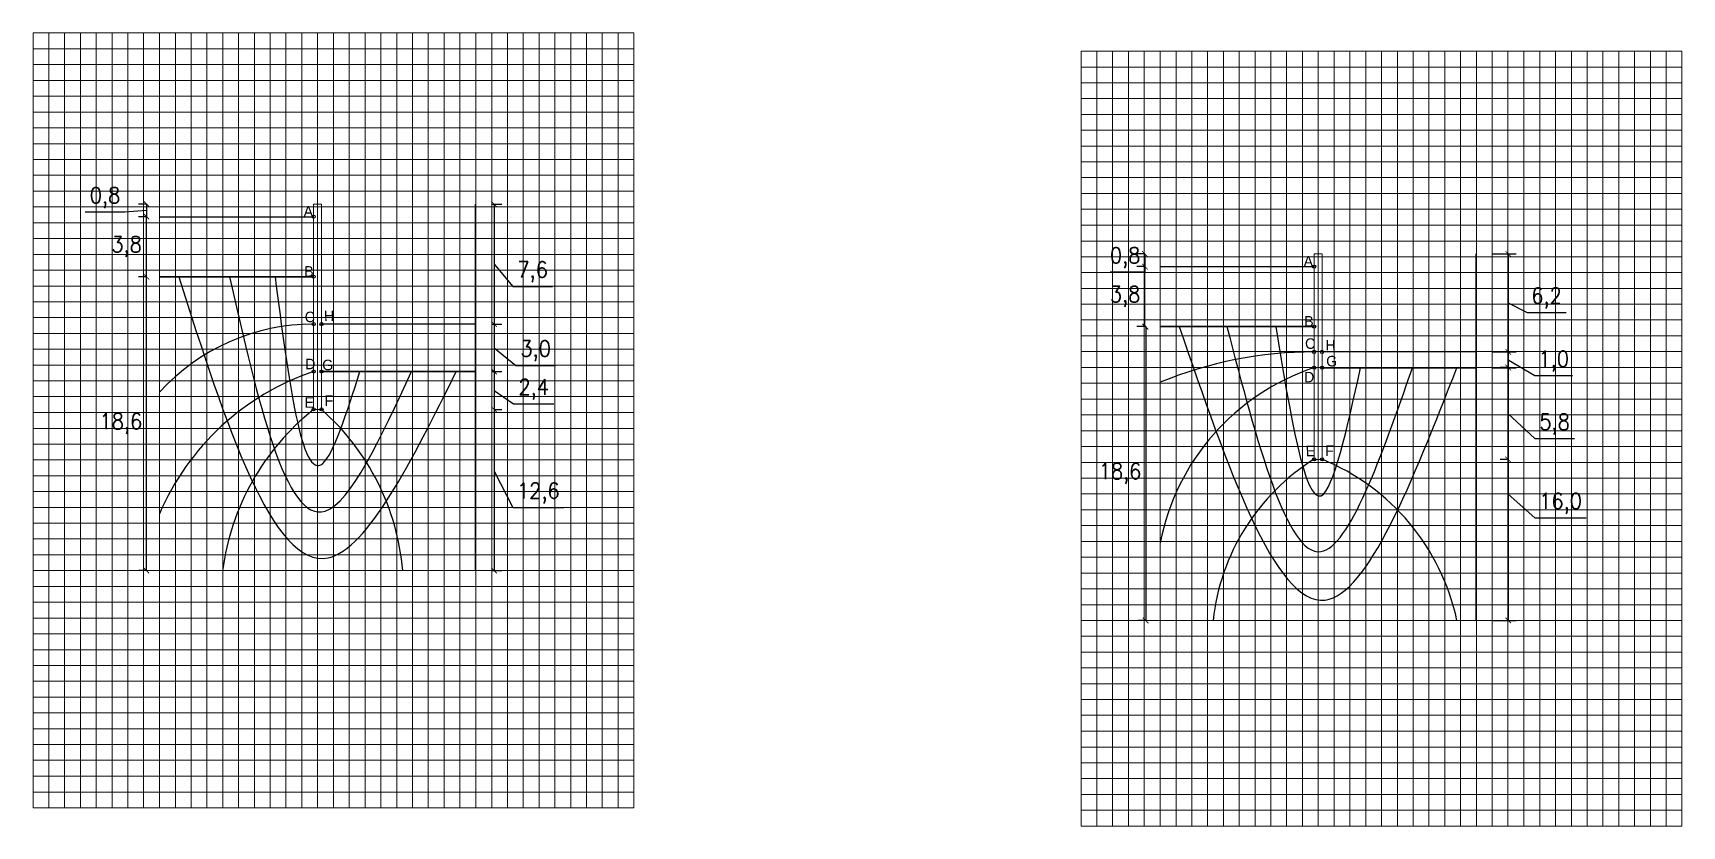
# Model space of a CAD drawing. Header units: metres. Extents: x 762 to 1043, y 1762 to 1814.
# Drawn here: x 938.7 to 1043, y 1764 to 1814.2 of the extents above; entities that cross this region are included whole.
import ezdxf

# ---------------------------------------------------------------- set-up
doc = ezdxf.new("R2010")
doc.units = ezdxf.units.M
for name, color, linetype, lineweight in [('1', 8, 'Continuous', 13), ('L-2 Trabajo Civil', 7, 'Continuous', 13), ('Trabajo', 7, 'Continuous', 30)]:
    doc.layers.add(name, color=color, linetype=linetype, lineweight=lineweight)
for name, color, linetype in [('agua', 160, 'Continuous'), ('equi', 204, 'Continuous'), ('np', 249, 'Continuous'), ('punto', 10, 'Continuous'), ('suelo', 84, 'Continuous')]:
    doc.layers.add(name, color=color, linetype=linetype)
doc.layers.add('PDF_Geometry', color=7, linetype='Continuous', true_color=0xe3e3e3)
doc.styles.add('CONASET', font='')
doc.styles.add('Eje Central Cotas', font='romans.shx', dxfattribs={"width": 0.9})
doc.styles.get('CONASET').set_extended_font_data('RutaCL')
doc.dimstyles.new('Escala 500 Eje Central', dxfattribs={"dimtxt": 1, "dimasz": 0.35, "dimexe": 0.5, "dimexo": 1, "dimgap": 0.3125, "dimtad": 3, "dimtih": 1, "dimtoh": 1, "dimdec": 1, "dimzin": 1, "dimtxsty": 'Eje Central Cotas', "dimblk": 'ARCHTICK', "dimcen": 0.75, "dimclrd": 5, "dimclre": 8, "dimclrt": 256, "dimadec": 1, "dimazin": 0, "dimtfac": 1, "dimtdec": 1, "dimtmove": 0, "dimatfit": 3, "dimldrblk": 'ARCHTICK', "dimfxl": 1.5, "dimfxlon": 1, "dimarcsym": 0})

# ---------------------------------------------------------------- blocks, each defined once
blk = doc.blocks.new('_ArchTick')
at = {"layer": '1', "color": 0, "const_width": 0.15}
blk.add_lwpolyline([(-0.5, -0.5), (0.5, 0.5)], dxfattribs=at)
blk = doc.blocks.new('*D60')
at = {"layer": 'Defpoints', "color": 0, "transparency": 16777216}
for p in [(945.85, 1802.57), (946.68, 1803.37), (946.68, 1802.57)]:
    blk.add_point(p, dxfattribs=at)
at = {"layer": 'Trabajo', "color": 5, "lineweight": -2, "transparency": 16777216}
for p, q in [((944.49, 1802.86), (941.98, 1802.86)), ((945.85, 1802.97), (944.49, 1802.86)), ((945.85, 1803.37), (945.85, 1802.57))]:
    blk.add_line(p, q, dxfattribs=at)
at = {"layer": 'Trabajo', "color": 8, "lineweight": -2, "transparency": 16777216}
for p, q in [((945.85, 1803.37), (945.35, 1803.37)), ((945.85, 1802.57), (945.35, 1802.57))]:
    blk.add_line(p, q, dxfattribs=at)
at = {"layer": 'Trabajo', "color": 5, "lineweight": -2, "transparency": 16777216, "xscale": 0.35, "yscale": 0.35, "zscale": 0.35}
for p, rotation in [((945.85, 1803.37), 90), ((945.85, 1802.57), 270)]:
    blk.add_blockref('_ArchTick', p, dxfattribs=dict(at, rotation=rotation))
at = {"layer": 'Trabajo', "transparency": 16777216, "insert": (943.23, 1803.77), "char_height": 1, "attachment_point": 5, "style": 'Eje Central Cotas'}
blk.add_mtext('0,8', dxfattribs=at)
blk = doc.blocks.new('*D61')
at = {"layer": 'Defpoints', "color": 0, "transparency": 16777216}
for p in [(945.85, 1802.57), (946.68, 1802.57), (946.68, 1798.77)]:
    blk.add_point(p, dxfattribs=at)
at = {"layer": 'Trabajo', "color": 8, "lineweight": -2, "transparency": 16777216}
for p, q in [((945.85, 1802.57), (945.35, 1802.57)), ((945.85, 1798.77), (945.35, 1798.77))]:
    blk.add_line(p, q, dxfattribs=at)
at = {"layer": 'Trabajo', "color": 5, "lineweight": -2, "transparency": 16777216}
blk.add_line((945.85, 1798.77), (945.85, 1802.57), dxfattribs=at)
at = {"layer": 'Trabajo', "color": 5, "lineweight": -2, "transparency": 16777216, "xscale": 0.35, "yscale": 0.35, "zscale": 0.35}
for p, rotation in [((945.85, 1802.57), 90), ((945.85, 1798.77), 270)]:
    blk.add_blockref('_ArchTick', p, dxfattribs=dict(at, rotation=rotation))
at = {"layer": 'Trabajo', "transparency": 16777216, "insert": (944.59, 1800.67), "char_height": 1, "attachment_point": 5, "style": 'Eje Central Cotas'}
blk.add_mtext('3,8', dxfattribs=at)
blk = doc.blocks.new('*D62')
at = {"layer": 'Defpoints', "color": 0, "transparency": 16777216}
for p in [(945.85, 1798.77), (946.68, 1798.77), (946.68, 1780.17)]:
    blk.add_point(p, dxfattribs=at)
at = {"layer": 'Trabajo', "color": 8, "lineweight": -2, "transparency": 16777216}
for p, q in [((945.85, 1798.77), (945.35, 1798.77)), ((945.85, 1780.17), (945.35, 1780.17))]:
    blk.add_line(p, q, dxfattribs=at)
at = {"layer": 'Trabajo', "color": 5, "lineweight": -2, "transparency": 16777216}
blk.add_line((945.85, 1780.17), (945.85, 1798.77), dxfattribs=at)
at = {"layer": 'Trabajo', "color": 5, "lineweight": -2, "transparency": 16777216, "xscale": 0.35, "yscale": 0.35, "zscale": 0.35}
for p, rotation in [((945.85, 1798.77), 90), ((945.85, 1780.17), 270)]:
    blk.add_blockref('_ArchTick', p, dxfattribs=dict(at, rotation=rotation))
at = {"layer": 'Trabajo', "transparency": 16777216, "insert": (944.23, 1789.47), "char_height": 1, "attachment_point": 5, "style": 'Eje Central Cotas'}
blk.add_mtext('18,6', dxfattribs=at)
blk = doc.blocks.new('*D63')
at = {"layer": 'Defpoints', "color": 0, "transparency": 16777216}
for p in [(966.68, 1803.37), (966.68, 1795.77), (967.85, 1795.77)]:
    blk.add_point(p, dxfattribs=at)
at = {"layer": 'Trabajo', "color": 8, "lineweight": -2, "transparency": 16777216}
for p, q in [((967.68, 1803.37), (968.35, 1803.37)), ((967.68, 1795.77), (968.35, 1795.77))]:
    blk.add_line(p, q, dxfattribs=at)
at = {"layer": 'Trabajo', "color": 5, "lineweight": -2, "transparency": 16777216}
for p, q in [((967.85, 1803.37), (967.85, 1795.77)), ((967.85, 1799.57), (969.03, 1798.16)), ((969.03, 1798.16), (971.54, 1798.16))]:
    blk.add_line(p, q, dxfattribs=at)
at = {"layer": 'Trabajo', "color": 5, "lineweight": -2, "transparency": 16777216, "xscale": 0.35, "yscale": 0.35, "zscale": 0.35}
for p, rotation in [((967.85, 1803.37), 90), ((967.85, 1795.77), 270)]:
    blk.add_blockref('_ArchTick', p, dxfattribs=dict(at, rotation=rotation))
at = {"layer": 'Trabajo', "transparency": 16777216, "insert": (970.29, 1799.07), "char_height": 1, "attachment_point": 5, "style": 'Eje Central Cotas'}
blk.add_mtext('7,6', dxfattribs=at)
blk = doc.blocks.new('*D64')
at = {"layer": 'Defpoints', "color": 0, "transparency": 16777216}
for p in [(966.68, 1795.77), (966.68, 1792.77), (967.85, 1792.77)]:
    blk.add_point(p, dxfattribs=at)
at = {"layer": 'Trabajo', "color": 8, "lineweight": -2, "transparency": 16777216}
for p, q in [((967.68, 1795.77), (968.35, 1795.77)), ((967.68, 1792.77), (968.35, 1792.77))]:
    blk.add_line(p, q, dxfattribs=at)
at = {"layer": 'Trabajo', "color": 5, "lineweight": -2, "transparency": 16777216}
for p, q in [((967.85, 1795.77), (967.85, 1792.77)), ((967.85, 1794.27), (969.22, 1793.16)), ((969.22, 1793.16), (971.73, 1793.16))]:
    blk.add_line(p, q, dxfattribs=at)
at = {"layer": 'Trabajo', "color": 5, "lineweight": -2, "transparency": 16777216, "xscale": 0.35, "yscale": 0.35, "zscale": 0.35}
for p, rotation in [((967.85, 1795.77), 90), ((967.85, 1792.77), 270)]:
    blk.add_blockref('_ArchTick', p, dxfattribs=dict(at, rotation=rotation))
at = {"layer": 'Trabajo', "transparency": 16777216, "insert": (970.48, 1794.07), "char_height": 1, "attachment_point": 5, "style": 'Eje Central Cotas'}
blk.add_mtext('3,0', dxfattribs=at)
blk = doc.blocks.new('*D65')
at = {"layer": 'Defpoints', "color": 0, "transparency": 16777216}
for p in [(966.68, 1792.77), (966.68, 1780.17), (967.85, 1780.17)]:
    blk.add_point(p, dxfattribs=at)
at = {"layer": 'Trabajo', "color": 8, "lineweight": -2, "transparency": 16777216}
for p, q in [((967.68, 1792.77), (968.35, 1792.77)), ((967.68, 1780.17), (968.35, 1780.17))]:
    blk.add_line(p, q, dxfattribs=at)
at = {"layer": 'Trabajo', "color": 5, "lineweight": -2, "transparency": 16777216}
for p, q in [((967.85, 1792.77), (967.85, 1780.17)), ((967.85, 1786.47), (969.03, 1784.16)), ((969.03, 1784.16), (972.27, 1784.16))]:
    blk.add_line(p, q, dxfattribs=at)
at = {"layer": 'Trabajo', "color": 5, "lineweight": -2, "transparency": 16777216, "xscale": 0.35, "yscale": 0.35, "zscale": 0.35}
for p, rotation in [((967.85, 1792.77), 90), ((967.85, 1780.17), 270)]:
    blk.add_blockref('_ArchTick', p, dxfattribs=dict(at, rotation=rotation))
at = {"layer": 'Trabajo', "transparency": 16777216, "insert": (970.65, 1785.07), "char_height": 1, "attachment_point": 5, "style": 'Eje Central Cotas'}
blk.add_mtext('12,6', dxfattribs=at)
blk = doc.blocks.new('*D66')
at = {"layer": 'Defpoints', "color": 0, "transparency": 16777216}
for p in [(1009.04, 1799.41), (1010, 1800.21), (1010, 1799.41)]:
    blk.add_point(p, dxfattribs=at)
at = {"layer": 'Trabajo', "color": 8, "lineweight": -2, "transparency": 16777216}
for p, q in [((1009.04, 1800.21), (1008.54, 1800.21)), ((1009.04, 1799.41), (1008.54, 1799.41))]:
    blk.add_line(p, q, dxfattribs=at)
at = {"layer": 'Trabajo', "color": 5, "lineweight": -2, "transparency": 16777216}
for p, q in [((1009.04, 1800.21), (1009.04, 1799.41)), ((1009.04, 1799.41), (1009.04, 1799.06)), ((1009.04, 1799.06), (1006.84, 1799.06))]:
    blk.add_line(p, q, dxfattribs=at)
at = {"layer": 'Trabajo', "color": 5, "lineweight": -2, "transparency": 16777216, "xscale": 0.35, "yscale": 0.35, "zscale": 0.35}
for p, rotation in [((1009.04, 1800.21), 90), ((1009.04, 1799.41), 270)]:
    blk.add_blockref('_ArchTick', p, dxfattribs=dict(at, rotation=rotation))
at = {"layer": 'Trabajo', "transparency": 16777216, "insert": (1007.79, 1799.97), "char_height": 1, "attachment_point": 5, "style": 'Eje Central Cotas'}
blk.add_mtext('0,8', dxfattribs=at)
blk = doc.blocks.new('*D67')
at = {"layer": 'Defpoints', "color": 0, "transparency": 16777216}
for p in [(1009.04, 1799.41), (1010, 1799.41), (1010, 1795.61)]:
    blk.add_point(p, dxfattribs=at)
at = {"layer": 'Trabajo', "color": 8, "lineweight": -2, "transparency": 16777216}
for p, q in [((1009.04, 1799.41), (1008.54, 1799.41)), ((1009.04, 1795.61), (1008.54, 1795.61))]:
    blk.add_line(p, q, dxfattribs=at)
at = {"layer": 'Trabajo', "color": 5, "lineweight": -2, "transparency": 16777216}
blk.add_line((1009.04, 1795.61), (1009.04, 1799.41), dxfattribs=at)
at = {"layer": 'Trabajo', "color": 5, "lineweight": -2, "transparency": 16777216, "xscale": 0.35, "yscale": 0.35, "zscale": 0.35}
for p, rotation in [((1009.04, 1799.41), 90), ((1009.04, 1795.61), 270)]:
    blk.add_blockref('_ArchTick', p, dxfattribs=dict(at, rotation=rotation))
at = {"layer": 'Trabajo', "transparency": 16777216, "insert": (1007.79, 1797.51), "char_height": 1, "attachment_point": 5, "style": 'Eje Central Cotas'}
blk.add_mtext('3,8', dxfattribs=at)
blk = doc.blocks.new('*D68')
at = {"layer": 'Defpoints', "color": 0, "transparency": 16777216}
for p in [(1010, 1795.61), (1009.09, 1777.01), (1010, 1777.01)]:
    blk.add_point(p, dxfattribs=at)
at = {"layer": 'Trabajo', "color": 8, "lineweight": -2, "transparency": 16777216}
for p, q in [((1009.09, 1795.61), (1008.59, 1795.61)), ((1009.09, 1777.01), (1008.59, 1777.01))]:
    blk.add_line(p, q, dxfattribs=at)
at = {"layer": 'Trabajo', "color": 5, "lineweight": -2, "transparency": 16777216}
blk.add_line((1009.09, 1795.61), (1009.09, 1777.01), dxfattribs=at)
at = {"layer": 'Trabajo', "color": 5, "lineweight": -2, "transparency": 16777216, "xscale": 0.35, "yscale": 0.35, "zscale": 0.35}
for p, rotation in [((1009.09, 1795.61), 90), ((1009.09, 1777.01), 270)]:
    blk.add_blockref('_ArchTick', p, dxfattribs=dict(at, rotation=rotation))
at = {"layer": 'Trabajo', "transparency": 16777216, "insert": (1007.47, 1786.31), "char_height": 1, "attachment_point": 5, "style": 'Eje Central Cotas'}
blk.add_mtext('18,6', dxfattribs=at)
blk = doc.blocks.new('*D69')
at = {"layer": 'Defpoints', "color": 0, "transparency": 16777216}
for p in [(1030, 1800.21), (1030, 1794.01), (1032.04, 1794.01)]:
    blk.add_point(p, dxfattribs=at)
at = {"layer": 'Trabajo', "color": 8, "lineweight": -2, "transparency": 16777216}
for p, q in [((1031, 1800.21), (1032.54, 1800.21)), ((1031, 1794.01), (1032.54, 1794.01))]:
    blk.add_line(p, q, dxfattribs=at)
at = {"layer": 'Trabajo', "color": 5, "lineweight": -2, "transparency": 16777216}
for p, q in [((1032.04, 1800.21), (1032.04, 1794.01)), ((1032.04, 1797.11), (1033.23, 1796.51)), ((1033.23, 1796.51), (1035.7, 1796.51))]:
    blk.add_line(p, q, dxfattribs=at)
at = {"layer": 'Trabajo', "color": 5, "lineweight": -2, "transparency": 16777216, "xscale": 0.35, "yscale": 0.35, "zscale": 0.35}
for p, rotation in [((1032.04, 1800.21), 90), ((1032.04, 1794.01), 270)]:
    blk.add_blockref('_ArchTick', p, dxfattribs=dict(at, rotation=rotation))
at = {"layer": 'Trabajo', "transparency": 16777216, "insert": (1034.46, 1797.42), "char_height": 1, "attachment_point": 5, "style": 'Eje Central Cotas'}
blk.add_mtext('6,2', dxfattribs=at)
blk = doc.blocks.new('*D70')
at = {"layer": 'Defpoints', "color": 0, "transparency": 16777216}
for p in [(1030, 1794.01), (1030, 1793.01), (1032.04, 1793.01)]:
    blk.add_point(p, dxfattribs=at)
at = {"layer": 'Trabajo', "color": 8, "lineweight": -2, "transparency": 16777216}
for p, q in [((1031, 1794.01), (1032.54, 1794.01)), ((1031, 1793.01), (1032.54, 1793.01))]:
    blk.add_line(p, q, dxfattribs=at)
at = {"layer": 'Trabajo', "color": 5, "lineweight": -2, "transparency": 16777216}
for p, q in [((1032.04, 1794.01), (1032.04, 1793.01)), ((1032.04, 1793.51), (1033.73, 1792.51)), ((1033.73, 1792.51), (1036.11, 1792.51))]:
    blk.add_line(p, q, dxfattribs=at)
at = {"layer": 'Trabajo', "color": 5, "lineweight": -2, "transparency": 16777216, "xscale": 0.35, "yscale": 0.35, "zscale": 0.35}
for p, rotation in [((1032.04, 1794.01), 90), ((1032.04, 1793.01), 270)]:
    blk.add_blockref('_ArchTick', p, dxfattribs=dict(at, rotation=rotation))
at = {"layer": 'Trabajo', "transparency": 16777216, "insert": (1034.92, 1793.42), "char_height": 1, "attachment_point": 5, "style": 'Eje Central Cotas'}
blk.add_mtext('1,0', dxfattribs=at)
blk = doc.blocks.new('*D71')
at = {"layer": 'Defpoints', "color": 0, "transparency": 16777216}
for p in [(1030, 1793.01), (1030, 1777.01), (1032.04, 1777.01)]:
    blk.add_point(p, dxfattribs=at)
at = {"layer": 'Trabajo', "color": 8, "lineweight": -2, "transparency": 16777216}
for p, q in [((1031, 1793.01), (1032.54, 1793.01)), ((1031, 1777.01), (1032.54, 1777.01))]:
    blk.add_line(p, q, dxfattribs=at)
at = {"layer": 'Trabajo', "color": 5, "lineweight": -2, "transparency": 16777216}
for p, q in [((1032.04, 1793.01), (1032.04, 1777.01)), ((1032.04, 1785.01), (1033.73, 1783.51)), ((1033.73, 1783.51), (1036.97, 1783.51))]:
    blk.add_line(p, q, dxfattribs=at)
at = {"layer": 'Trabajo', "color": 5, "lineweight": -2, "transparency": 16777216, "xscale": 0.35, "yscale": 0.35, "zscale": 0.35}
for p, rotation in [((1032.04, 1793.01), 90), ((1032.04, 1777.01), 270)]:
    blk.add_blockref('_ArchTick', p, dxfattribs=dict(at, rotation=rotation))
at = {"layer": 'Trabajo', "transparency": 16777216, "insert": (1035.35, 1784.42), "char_height": 1, "attachment_point": 5, "style": 'Eje Central Cotas'}
blk.add_mtext('16,0', dxfattribs=at)
blk = doc.blocks.new('*D77')
at = {"layer": 'Defpoints', "color": 0, "transparency": 16777216}
for p in [(967.85, 1792.77), (967.85, 1790.37), (967.85, 1790.37)]:
    blk.add_point(p, dxfattribs=at)
at = {"layer": 'Trabajo', "color": 8, "lineweight": -2, "transparency": 16777216}
for p, q in [((967.85, 1792.77), (968.35, 1792.77)), ((967.85, 1790.37), (968.35, 1790.37))]:
    blk.add_line(p, q, dxfattribs=at)
at = {"layer": 'Trabajo', "color": 5, "lineweight": -2, "transparency": 16777216}
for p, q in [((967.85, 1792.77), (967.85, 1790.37)), ((967.85, 1791.57), (969.08, 1790.73)), ((969.08, 1790.73), (971.64, 1790.73))]:
    blk.add_line(p, q, dxfattribs=at)
at = {"layer": 'Trabajo', "color": 5, "lineweight": -2, "transparency": 16777216, "xscale": 0.35, "yscale": 0.35, "zscale": 0.35}
for p, rotation in [((967.85, 1792.77), 90), ((967.85, 1790.37), 270)]:
    blk.add_blockref('_ArchTick', p, dxfattribs=dict(at, rotation=rotation))
at = {"layer": 'Trabajo', "transparency": 16777216, "insert": (970.36, 1791.64), "char_height": 1, "attachment_point": 5, "style": 'Eje Central Cotas'}
blk.add_mtext('2,4', dxfattribs=at)
blk = doc.blocks.new('*D78')
at = {"layer": 'Defpoints', "color": 0, "transparency": 16777216}
for p in [(1032.04, 1793.03), (1032.02, 1787.21), (1032.04, 1787.21)]:
    blk.add_point(p, dxfattribs=at)
at = {"layer": 'Trabajo', "color": 8, "lineweight": -2, "transparency": 16777216}
for p, q in [((1032.02, 1793.03), (1031.52, 1793.03)), ((1032.02, 1787.21), (1031.52, 1787.21))]:
    blk.add_line(p, q, dxfattribs=at)
at = {"layer": 'Trabajo', "color": 5, "lineweight": -2, "transparency": 16777216}
for p, q in [((1032.02, 1793.03), (1032.02, 1787.21)), ((1032.02, 1790.12), (1033.71, 1788.52)), ((1033.71, 1788.52), (1036.22, 1788.52))]:
    blk.add_line(p, q, dxfattribs=at)
at = {"layer": 'Trabajo', "color": 5, "lineweight": -2, "transparency": 16777216, "xscale": 0.35, "yscale": 0.35, "zscale": 0.35}
for p, rotation in [((1032.02, 1793.03), 90), ((1032.02, 1787.21), 270)]:
    blk.add_blockref('_ArchTick', p, dxfattribs=dict(at, rotation=rotation))
at = {"layer": 'Trabajo', "transparency": 16777216, "insert": (1034.97, 1789.43), "char_height": 1, "attachment_point": 5, "style": 'Eje Central Cotas'}
blk.add_mtext('5,8', dxfattribs=at)

msp = doc.modelspace()

# ---------------------------------------------------------------- linework, layer by layer
at = {"layer": 'agua'}
for p, q in [((946.68, 1802.57), (956.43, 1802.57)), ((1010, 1799.41), (1019.75, 1799.41)), ((966.68, 1795.77), (956.93, 1795.77)), ((1030, 1794.01), (1020.25, 1794.01))]:
    msp.add_line(p, q, dxfattribs=at)
at = {"layer": 'equi'}
for centre, radius, start, end in [((956.43, 1782.57), 13.2, 90, 137.6177), ((1019.75, 1768.36), 25.65, 90, 112.3416), ((961.59, 1777.4), 16.21, 108.5738, 156.9062), ((1024.4, 1779.1), 14.67, 108.4544, 168.8635), ((966.13, 1778.16), 15.59, 128.5016, 172.622), ((946.85, 1778.89), 15.27, 4.7979, 48.7274), ((1027.05, 1775.54), 13.77, 122.0268, 173.8686), ((1014.88, 1774.05), 14.22, 12.0388, 67.7779)]:
    msp.add_arc(centre, radius, start, end, dxfattribs=at)
at = {"layer": 'L-2 Trabajo Civil'}
for p, q in [((946.68, 1803.37), (946.68, 1802.57)), ((946.68, 1802.57), (946.68, 1798.77)), ((956.43, 1790.37), (956.43, 1803.37)), ((956.43, 1803.37), (956.43, 1790.37)), ((956.43, 1803.37), (956.93, 1803.37)), ((956.93, 1790.37), (956.93, 1803.37)), ((1010, 1800.21), (1010, 1799.41)), ((1010, 1799.41), (1010, 1795.61)), ((1019.75, 1787.21), (1019.75, 1800.21)), ((1019.75, 1800.21), (1019.75, 1787.21)), ((1019.75, 1800.21), (1020.25, 1800.21)), ((1020.25, 1787.21), (1020.25, 1800.21)), ((946.68, 1798.77), (946.68, 1780.17)), ((1010, 1795.61), (1010, 1777.01)), ((956.43, 1790.37), (956.93, 1790.37)), ((1019.75, 1787.21), (1020.25, 1787.21)), ((946.68, 1780.17), (966.68, 1780.17)), ((1010, 1777.01), (1030, 1777.01))]:
    msp.add_line(p, q, dxfattribs=at)
at = {"layer": 'np'}
for points in [[(947.89, 1798.77), (957.36, 1780.98), (965.46, 1792.77)], [(951.11, 1798.77), (957.16, 1783.93), (962.63, 1792.77)], [(953.99, 1798.77), (957.01, 1786.95), (959.36, 1792.77)], [(1011.22, 1795.61), (1020.44, 1778.3), (1028.79, 1793.01)], [(1014.23, 1795.61), (1020.18, 1781.37), (1025.98, 1793.01)], [(1017.32, 1795.61), (1020.19, 1784.91), (1022.69, 1793.01)]]:
    msp.add_spline(points, degree=3, dxfattribs=at)
at = {"layer": 'PDF_Geometry', "lineweight": 18}
for points in [[(976.7, 1765.15), (976.7, 1814.2), (938.67, 1814.2), (938.67, 1765.15)], [(1043.03, 1764), (1043.03, 1813.04), (1005, 1813.04), (1005, 1764)]]:
    msp.add_lwpolyline(points, close=True, dxfattribs=at)
for points in [[(939.67, 1814.2), (939.67, 1765.15)], [(940.67, 1814.2), (940.67, 1765.15)], [(941.67, 1814.2), (941.67, 1765.15)], [(942.67, 1814.2), (942.67, 1765.15)], [(943.67, 1814.2), (943.67, 1765.15)], [(944.67, 1814.2), (944.67, 1765.15)], [(945.67, 1814.2), (945.67, 1765.15)], [(946.68, 1814.2), (946.68, 1765.15)], [(947.68, 1814.2), (947.68, 1765.15)], [(948.68, 1814.2), (948.68, 1765.15)], [(949.68, 1814.2), (949.68, 1765.15)], [(950.68, 1814.2), (950.68, 1765.15)], [(951.68, 1814.2), (951.68, 1765.15)], [(952.68, 1814.2), (952.68, 1765.15)], [(953.68, 1814.2), (953.68, 1765.15)], [(954.68, 1814.2), (954.68, 1765.15)], [(955.68, 1814.2), (955.68, 1765.15)], [(956.68, 1814.2), (956.68, 1765.15)], [(957.69, 1814.2), (957.69, 1765.15)], [(958.69, 1814.2), (958.69, 1765.15)], [(959.69, 1814.2), (959.69, 1765.15)], [(960.69, 1814.2), (960.69, 1765.15)], [(961.69, 1814.2), (961.69, 1765.15)], [(962.69, 1814.2), (962.69, 1765.15)], [(963.69, 1814.2), (963.69, 1765.15)], [(964.69, 1814.2), (964.69, 1765.15)], [(965.69, 1814.2), (965.69, 1765.15)], [(966.69, 1814.2), (966.69, 1765.15)], [(967.7, 1814.2), (967.7, 1765.15)], [(968.7, 1814.2), (968.7, 1765.15)], [(969.7, 1814.2), (969.7, 1765.15)], [(970.7, 1814.2), (970.7, 1765.15)], [(971.7, 1814.2), (971.7, 1765.15)], [(972.7, 1814.2), (972.7, 1765.15)], [(973.7, 1814.2), (973.7, 1765.15)], [(974.7, 1814.2), (974.7, 1765.15)], [(975.7, 1814.2), (975.7, 1765.15)], [(938.67, 1813.2), (976.7, 1813.2)], [(1006, 1813.04), (1006, 1764)], [(1007, 1813.04), (1007, 1764)], [(1008, 1813.04), (1008, 1764)], [(1009, 1813.04), (1009, 1764)], [(1010, 1813.04), (1010, 1764)], [(1011.01, 1813.04), (1011.01, 1764)], [(1012.01, 1813.04), (1012.01, 1764)], [(1013.01, 1813.04), (1013.01, 1764)], [(1014.01, 1813.04), (1014.01, 1764)], [(1015.01, 1813.04), (1015.01, 1764)], [(1016.01, 1813.04), (1016.01, 1764)], [(1017.01, 1813.04), (1017.01, 1764)], [(1018.01, 1813.04), (1018.01, 1764)], [(1019.01, 1813.04), (1019.01, 1764)], [(1020.01, 1813.04), (1020.01, 1764)], [(1021.01, 1813.04), (1021.01, 1764)], [(1022.02, 1813.04), (1022.02, 1764)], [(1023.02, 1813.04), (1023.02, 1764)], [(1024.02, 1813.04), (1024.02, 1764)], [(1025.02, 1813.04), (1025.02, 1764)], [(1026.02, 1813.04), (1026.02, 1764)], [(1027.02, 1813.04), (1027.02, 1764)], [(1028.02, 1813.04), (1028.02, 1764)], [(1029.02, 1813.04), (1029.02, 1764)], [(1030.02, 1813.04), (1030.02, 1764)], [(1031.02, 1813.04), (1031.02, 1764)], [(1032.02, 1813.04), (1032.02, 1764)], [(1033.03, 1813.04), (1033.03, 1764)], [(1034.03, 1813.04), (1034.03, 1764)], [(1035.03, 1813.04), (1035.03, 1764)], [(1036.03, 1813.04), (1036.03, 1764)], [(1037.03, 1813.04), (1037.03, 1764)], [(1038.03, 1813.04), (1038.03, 1764)], [(1039.03, 1813.04), (1039.03, 1764)], [(1040.03, 1813.04), (1040.03, 1764)], [(1041.03, 1813.04), (1041.03, 1764)], [(1042.03, 1813.04), (1042.03, 1764)], [(938.67, 1812.2), (976.7, 1812.2)], [(1005, 1812.04), (1043.03, 1812.04)], [(938.67, 1811.19), (976.7, 1811.19)], [(1005, 1811.04), (1043.03, 1811.04)], [(938.67, 1810.19), (976.7, 1810.19)], [(1005, 1810.04), (1043.03, 1810.04)], [(938.67, 1809.19), (976.7, 1809.19)], [(1005, 1809.04), (1043.03, 1809.04)], [(938.67, 1808.19), (976.7, 1808.19)], [(1005, 1808.04), (1043.03, 1808.04)], [(938.67, 1807.19), (976.7, 1807.19)], [(1005, 1807.04), (1043.03, 1807.04)], [(938.67, 1806.19), (976.7, 1806.19)], [(1005, 1806.04), (1043.03, 1806.04)], [(938.67, 1805.19), (976.7, 1805.19)], [(1005, 1805.04), (1043.03, 1805.04)], [(938.67, 1804.19), (976.7, 1804.19)], [(1005, 1804.04), (1043.03, 1804.04)], [(938.67, 1803.19), (976.7, 1803.19)], [(1005, 1803.04), (1043.03, 1803.04)], [(938.67, 1802.19), (976.7, 1802.19)], [(1005, 1802.03), (1043.03, 1802.03)], [(938.67, 1801.19), (976.7, 1801.19)], [(1005, 1801.03), (1043.03, 1801.03)], [(938.67, 1800.18), (976.7, 1800.18)], [(1005, 1800.03), (1043.03, 1800.03)], [(938.67, 1799.18), (976.7, 1799.18)], [(1005, 1799.03), (1043.03, 1799.03)], [(938.67, 1798.18), (976.7, 1798.18)], [(1005, 1798.03), (1043.03, 1798.03)], [(938.67, 1797.18), (976.7, 1797.18)], [(938.67, 1796.18), (976.7, 1796.18)], [(1005, 1797.03), (1043.03, 1797.03)], [(938.67, 1795.18), (976.7, 1795.18)], [(1005, 1796.03), (1043.03, 1796.03)], [(938.67, 1794.18), (976.7, 1794.18)], [(1005, 1795.03), (1043.03, 1795.03)], [(938.67, 1793.18), (976.7, 1793.18)], [(1005, 1794.03), (1043.03, 1794.03)], [(1005, 1793.03), (1043.03, 1793.03)], [(938.67, 1792.18), (976.7, 1792.18)], [(1005, 1792.03), (1043.03, 1792.03)], [(938.67, 1791.18), (976.7, 1791.18)], [(1005, 1791.02), (1043.03, 1791.02)], [(938.67, 1790.18), (976.7, 1790.18)], [(1005, 1790.02), (1043.03, 1790.02)], [(938.67, 1789.17), (976.7, 1789.17)], [(1005, 1789.02), (1043.03, 1789.02)], [(938.67, 1788.17), (976.7, 1788.17)], [(1005, 1788.02), (1043.03, 1788.02)], [(938.67, 1787.17), (976.7, 1787.17)], [(1005, 1787.02), (1043.03, 1787.02)], [(938.67, 1786.17), (976.7, 1786.17)], [(1005, 1786.02), (1043.03, 1786.02)], [(938.67, 1785.17), (976.7, 1785.17)], [(1005, 1785.02), (1043.03, 1785.02)], [(938.67, 1784.17), (976.7, 1784.17)], [(1005, 1784.02), (1043.03, 1784.02)], [(938.67, 1783.17), (976.7, 1783.17)], [(1005, 1783.02), (1043.03, 1783.02)], [(938.67, 1782.17), (976.7, 1782.17)], [(1005, 1782.02), (1043.03, 1782.02)], [(938.67, 1781.17), (976.7, 1781.17)], [(1005, 1781.02), (1043.03, 1781.02)], [(938.67, 1780.17), (976.7, 1780.17)], [(1005, 1780.01), (1043.03, 1780.01)], [(938.67, 1779.17), (976.7, 1779.17)], [(1005, 1779.01), (1043.03, 1779.01)], [(938.67, 1778.16), (976.7, 1778.16)], [(1005, 1778.01), (1043.03, 1778.01)], [(938.67, 1777.16), (976.7, 1777.16)], [(1005, 1777.01), (1043.03, 1777.01)], [(938.67, 1776.16), (976.7, 1776.16)], [(1005, 1776.01), (1043.03, 1776.01)], [(938.67, 1775.16), (976.7, 1775.16)], [(1005, 1775.01), (1043.03, 1775.01)], [(938.67, 1774.16), (976.7, 1774.16)], [(1005, 1774.01), (1043.03, 1774.01)], [(938.67, 1773.16), (976.7, 1773.16)], [(938.67, 1772.16), (976.7, 1772.16)], [(1005, 1773.01), (1043.03, 1773.01)], [(938.67, 1771.16), (976.7, 1771.16)], [(1005, 1772.01), (1043.03, 1772.01)], [(938.67, 1770.16), (976.7, 1770.16)], [(1005, 1771.01), (1043.03, 1771.01)], [(938.67, 1769.16), (976.7, 1769.16)], [(1005, 1770.01), (1043.03, 1770.01)], [(938.67, 1768.16), (976.7, 1768.16)], [(1005, 1769), (1043.03, 1769)], [(1005, 1768), (1043.03, 1768)], [(938.67, 1767.15), (976.7, 1767.15)], [(1005, 1767), (1043.03, 1767)], [(938.67, 1766.15), (976.7, 1766.15)], [(1005, 1766), (1043.03, 1766)], [(1005, 1765), (1043.03, 1765)]]:
    msp.add_lwpolyline(points, dxfattribs=at)
at = {"layer": 'punto'}
for centre in [(956.43, 1802.57), (1019.75, 1799.41), (956.43, 1798.77), (956.43, 1795.77), (956.93, 1795.77), (1019.75, 1795.61), (1019.75, 1794.01), (1020.25, 1794.01), (1019.75, 1793.01), (1020.25, 1793.01), (956.43, 1792.77), (956.93, 1792.77), (956.43, 1790.37), (956.93, 1790.37), (1019.75, 1787.21), (1020.25, 1787.21)]:
    msp.add_circle(centre, 0.1, dxfattribs=at)
at = {"layer": 'suelo'}
for p, q in [((946.68, 1798.77), (956.43, 1798.77)), ((949.11, 1798.77), (946.68, 1798.77)), ((951.55, 1798.77), (949.11, 1798.77)), ((953.99, 1798.77), (951.55, 1798.77)), ((956.43, 1798.77), (953.99, 1798.77)), ((1010, 1795.61), (1019.75, 1795.61)), ((1012.44, 1795.61), (1010, 1795.61)), ((1014.88, 1795.61), (1012.44, 1795.61)), ((1017.32, 1795.61), (1014.88, 1795.61)), ((1019.75, 1795.61), (1017.32, 1795.61)), ((956.93, 1792.77), (966.68, 1792.77)), ((959.36, 1792.77), (956.93, 1792.77)), ((961.8, 1792.77), (959.36, 1792.77)), ((964.24, 1792.77), (961.8, 1792.77)), ((966.68, 1792.77), (964.24, 1792.77)), ((1020.25, 1793.01), (1030, 1793.01)), ((1022.69, 1793.01), (1020.25, 1793.01)), ((1025.13, 1793.01), (1022.69, 1793.01)), ((1027.57, 1793.01), (1025.13, 1793.01)), ((1030, 1793.01), (1027.57, 1793.01))]:
    msp.add_line(p, q, dxfattribs=at)
at = {"layer": 'Trabajo'}
for p, q in [((966.68, 1795.77), (966.68, 1803.37)), ((1030, 1794.01), (1030, 1800.21)), ((966.68, 1792.77), (966.68, 1795.77)), ((1030, 1793.01), (1030, 1794.01)), ((966.68, 1780.17), (966.68, 1792.77)), ((1030, 1777.01), (1030, 1793.01))]:
    msp.add_line(p, q, dxfattribs=at)

# ---------------------------------------------------------------- texts
at = {"layer": 'punto', "style": 'CONASET'}
for s, p in [('A', (955.8, 1802.57)), ('B', (955.84, 1798.77)), ('A', (1019.09, 1799.41)), ('C', (955.87, 1795.89)), ('H', (957.09, 1795.96)), ('B', (1019.13, 1795.61)), ('C', (1019.18, 1794.2)), ('H', (1020.47, 1794.1)), ('D', (955.9, 1792.91)), ('G', (956.98, 1792.85)), ('G', (1020.52, 1793.09)), ('D', (1019.12, 1792.08)), ('E', (955.86, 1790.47)), ('F', (957.13, 1790.59)), ('E', (1019.22, 1787.4)), ('F', (1020.46, 1787.42))]:
    msp.add_text(s, height=0.666, rotation=0.5, dxfattribs=at).set_placement(p)

# ---------------------------------------------------------------- dimensions: what is measured, and where the dimension line sits
at = {"layer": 'Trabajo'}
for base, p1, p2, picture, middle in [((945.85, 1802.57), (946.68, 1803.37), (946.68, 1802.57), '*D60', (944.17, 1802.86)), ((967.85, 1795.77), (966.68, 1803.37), (966.68, 1795.77), '*D63', (969.35, 1798.16)), ((1032.04, 1794.01), (1030, 1800.21), (1030, 1794.01), '*D69', (1033.54, 1796.51)), ((967.85, 1792.77), (966.68, 1795.77), (966.68, 1792.77), '*D64', (969.53, 1793.16)), ((1032.04, 1793.01), (1030, 1794.01), (1030, 1793.01), '*D70', (1034.04, 1792.51)), ((1032.04, 1777.01), (1030, 1793.01), (1030, 1777.01), '*D71', (1034.04, 1783.51)), ((1032.02, 1787.21), (1032.04, 1793.03), (1032.04, 1787.21), '*D78', (1034.03, 1788.52)), ((967.85, 1780.17), (966.68, 1792.77), (966.68, 1780.17), '*D65', (969.35, 1784.16)), ((967.85, 1790.37), (967.85, 1792.77), (967.85, 1790.37), '*D77', (969.39, 1790.73))]:
    dim = msp.add_linear_dim(base=base, p1=p1, p2=p2, angle=90, dimstyle='Escala 500 Eje Central', override={"dimtmove": 1}, dxfattribs=at)
    dim.commit()
    dim.dimension.update_dxf_attribs({"geometry": picture, "text_midpoint": middle, "dimtype": 160})
for base, p1, p2, picture, middle in [((945.85, 1802.57), (946.68, 1798.77), (946.68, 1802.57), '*D61', (944.59, 1800.67)), ((1009.04, 1799.41), (1010, 1800.21), (1010, 1799.41), '*D66', (1007.79, 1799.97)), ((1009.04, 1799.41), (1010, 1795.61), (1010, 1799.41), '*D67', (1007.79, 1797.51)), ((945.85, 1798.77), (946.68, 1780.17), (946.68, 1798.77), '*D62', (944.23, 1789.47)), ((1009.09, 1777.01), (1010, 1795.61), (1010, 1777.01), '*D68', (1007.47, 1786.31))]:
    dim = msp.add_linear_dim(base=base, p1=p1, p2=p2, angle=90, dimstyle='Escala 500 Eje Central', dxfattribs=at)
    dim.commit()
    dim.dimension.update_dxf_attribs({"geometry": picture, "text_midpoint": middle})

doc.saveas('drawing.dxf')
